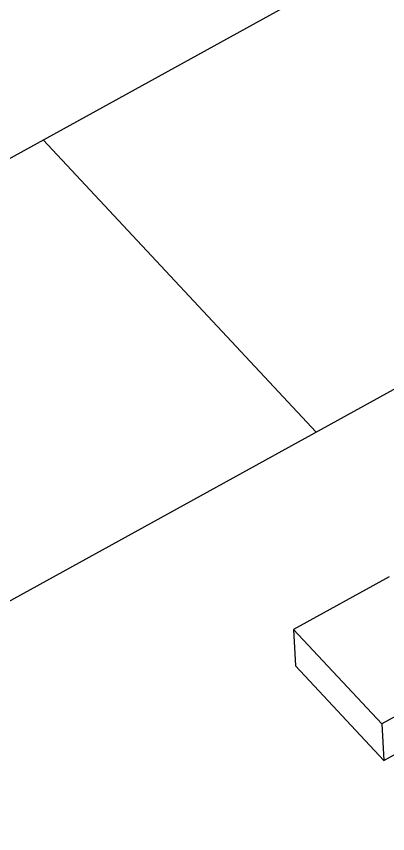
# Model space of a CAD drawing. Header units: millimetres. Extents: x 1514 to 2054, y 119 to 530.
# Drawn here: x 1782.803 to 1784, y 334.27 to 336.903 of the extents above; entities that cross this region are included whole.
import ezdxf

# ---------------------------------------------------------------- set-up
doc = ezdxf.new("R2010")
doc.units = ezdxf.units.MM
doc.header["$LTSCALE"] = 30.734
doc.layers.get('0').update_dxf_attribs({"linetype": 'CONTINUOUS'})

msp = doc.modelspace()

# ---------------------------------------------------------------- linework, layer by layer
at = {"color": 7}
for p, q in [((1783.8149, 337.0136), (1775.6687, 332.5309)), ((1782.89, 336.5046), (1783.7702, 335.5637)), ((1784.0489, 335.7171), (1772.4599, 329.3399)), ((1784.0056, 335.0975), (1783.6966, 334.9275)), ((1783.6966, 334.9275), (1783.7035, 334.8101)), ((1783.6966, 334.9275), (1783.9811, 334.6234)), ((1783.7035, 334.8101), (1783.9881, 334.5059)), ((1784.2901, 334.7934), (1783.9811, 334.6234)), ((1783.9881, 334.5059), (1784.3114, 334.6839)), ((1783.9811, 334.6234), (1783.9881, 334.5059))]:
    msp.add_line(p, q, dxfattribs=at)

doc.saveas('drawing.dxf')
